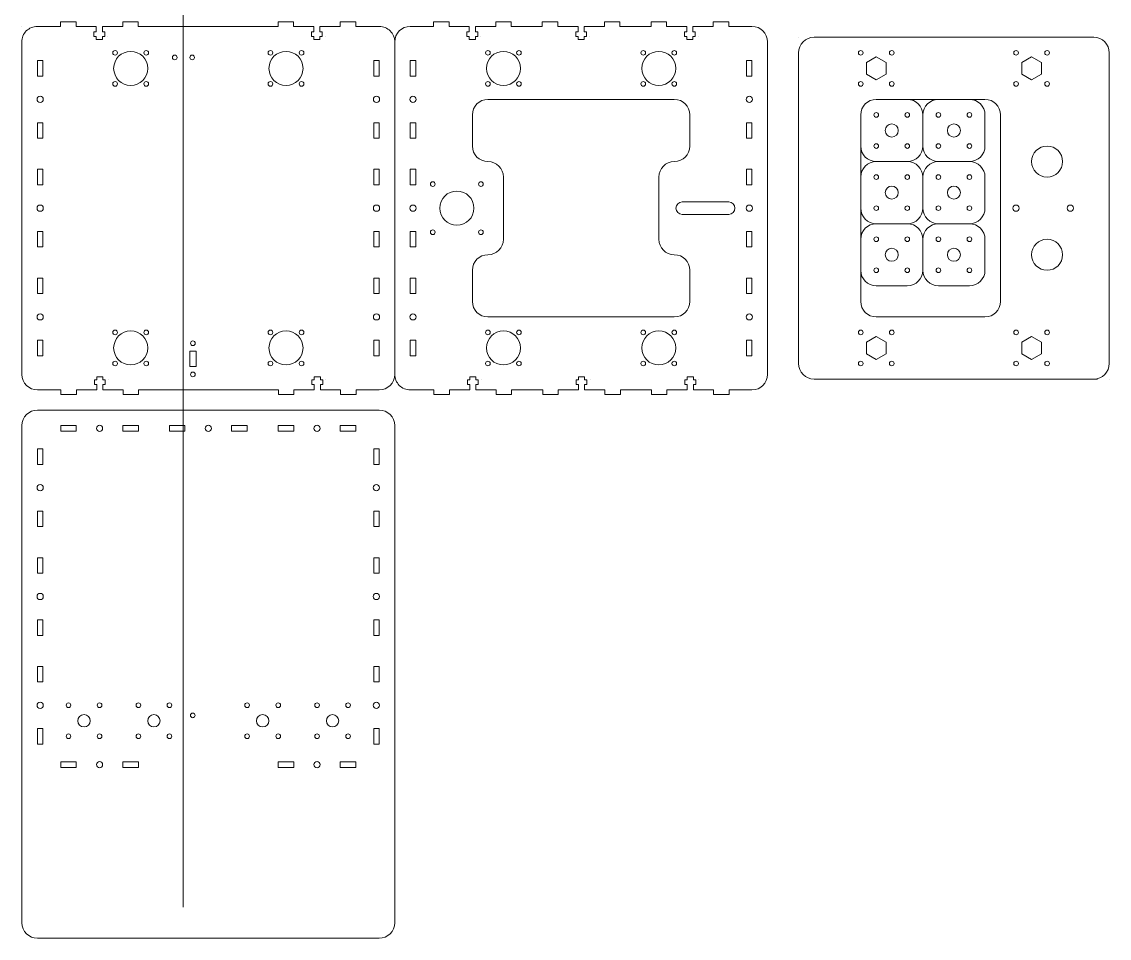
# Model space of a CAD drawing. Header units: millimetres. Extents: x 0 to 940, y -720 to 470.
# Drawn here: x 240 to 940, y -720 to -130 of the extents above; entities that cross this region are included whole.
import ezdxf

# ---------------------------------------------------------------- set-up
doc = ezdxf.new("R2010")
doc.units = ezdxf.units.MM
doc.layers.get('0').update_dxf_attribs({"linetype": 'CONTINUOUS', "lineweight": 0, "true_color": 0x000000})
doc.layers.add('Drawings', color=4, linetype='CONTINUOUS', lineweight=0, true_color=0x00ffff)

# ---------------------------------------------------------------- blocks, each defined once
blk = doc.blocks.new('tgrips')
for p, q in [((0, 0), (10, 0)), ((10, 0), (10, 3)), ((20, 3), (20, 0)), ((20, 0), (33, 0)), ((33, 0), (33, -3.5)), ((37, 0), (50, 0)), ((37, -3.5), (37, 0)), ((50, 0), (50, 3)), ((60, 3), (60, 0)), ((60, 0), (70, 0)), ((70, 0), (70, 0)), ((31.5, -3.5), (31.5, -6.5)), ((33, -3.5), (31.5, -3.5)), ((31.5, -6.5), (33, -6.5)), ((33, -6.5), (33, -8.5)), ((38.5, -3.5), (37, -3.5)), ((37, -8.5), (37, -6.5)), ((37, -6.5), (38.5, -6.5)), ((38.5, -3.5), (38.5, -6.5)), ((40.5, -6.5), (40.5, -6.5)), ((33, -8.5), (37, -8.5))]:
    blk.add_line(p, q)
blk = doc.blocks.new('slot')
for p, q in [((15, 3.5), (5, 3.5)), ((5, 3.5), (5, 0)), ((5, 0), (15, 0)), ((15, 0), (15, 3.5)), ((55, 3.5), (45, 3.49)), ((45, 3.49), (45, 0)), ((55, 0), (55, 3.5)), ((45, 0), (55, 0))]:
    blk.add_line(p, q)
blk.add_circle((30, 1.75), 2)
blk = doc.blocks.new('steppernema17')
for centre, radius in [((-15.495, 15.495), 1.5), ((15.495, 15.495), 1.5), ((0, 0), 11), ((-15.495, -15.495), 1.5), ((15.495, -15.495), 1.5)]:
    blk.add_circle(centre, radius)
blk = doc.blocks.new('nutcover')
for centre, radius in [((-10, 10), 1.5), ((10, 10), 1.5), ((0, 0), 4.2), ((-10, -10), 1.5), ((10, -10), 1.5)]:
    blk.add_circle(centre, radius)
for centre, start, end in [((-10, 10), 90, 180), ((10, 10), 0, 90), ((-10, -10), 180, 270), ((10, -10), 270, 0)]:
    blk.add_arc(centre, 10, start, end)
blk = doc.blocks.new('bearing hole and guides')
for centre, radius in [((-10, 10), 1.5), ((0, 0), 10.95), ((10, 10), 1.5), ((-10, -10), 1.5), ((10, -10), 1.5)]:
    blk.add_circle(centre, radius)
blk = doc.blocks.new('nut cut outs')
for p, q in [((0, 7.36), (-6.38, 3.68)), ((0, 7.36), (6.37, 3.68)), ((-6.38, 3.68), (-6.38, -3.68)), ((6.37, 3.68), (6.37, -3.68)), ((-6.38, -3.68), (0, -7.36)), ((6.37, -3.68), (0, -7.36))]:
    blk.add_line(p, q)
for centre in [(-10, 10), (10, 10), (-10, -10), (10, -10)]:
    blk.add_circle(centre, 1.5)
blk = doc.blocks.new('m8 holes')
for centre, radius in [((-10, 10), 1.5), ((10, 10), 1.5), ((0, 0), 4), ((-10, -10), 1.5), ((10, -10), 1.5)]:
    blk.add_circle(centre, radius)

msp = doc.modelspace()

# ---------------------------------------------------------------- linework, layer by layer
for p, q in [((239.91, -133), (239.91, -133)), ((239.91, -133), (239.91, -133)), ((252.91, -133), (249.91, -133)), ((254.91, -133), (252.91, -133)), ((264.91, -130), (274.91, -130)), ((304.91, -130), (314.91, -130)), ((324.91, -133), (394.91, -133)), ((404.91, -130), (414.91, -130)), ((444.91, -130), (454.91, -130)), ((464.91, -133), (467.16, -133)), ((467.16, -133), (470.09, -133)), ((493.03, -133), (490.03, -133)), ((495.03, -133), (493.03, -133)), ((505.03, -130), (515.03, -130)), ((545.03, -130), (555.03, -130)), ((575.03, -130), (585.03, -130)), ((615.03, -130), (625.03, -130)), ((645.03, -130), (655.03, -130)), ((685.03, -130), (695.03, -130)), ((705.03, -133), (707.28, -133)), ((707.28, -133), (710.03, -133)), ((740.03, -140), (740.03, -140)), ((930.03, -140), (750.03, -140)), ((240.03, -357.01), (239.91, -143.01)), ((480.03, -143), (480.03, -142)), ((480.09, -143.01), (480.04, -357.01)), ((720.03, -143), (720.03, -357)), ((740.03, -350), (740.03, -150)), ((940.03, -150), (940.03, -150)), ((940.03, -150), (940.03, -350)), ((660.03, -180), (540.03, -180)), ((860.03, -180), (790.03, -180)), ((530.03, -190), (530.03, -210)), ((670.03, -190), (670.03, -210)), ((780.03, -190), (780.03, -230)), ((780.03, -190), (780.03, -300)), ((780.03, -190), (780.03, -220)), ((820.03, -190), (820.03, -210)), ((860.03, -190), (860.03, -210)), ((870.03, -190), (870.03, -310)), ((540.03, -220), (540.03, -220)), ((660.03, -220), (660.03, -220)), ((790.03, -220), (810.03, -220)), ((830.03, -220), (850.03, -220)), ((550.03, -230), (550.03, -270)), ((650.03, -230), (650.03, -270)), ((780.03, -230), (780.03, -280)), ((820.03, -230), (820.03, -250)), ((860.03, -230), (860.03, -250)), ((665.03, -246), (695.03, -246)), ((665.03, -254), (695.03, -254)), ((780.03, -260), (780.03, -300)), ((810.03, -260), (790.03, -260)), ((830.03, -260), (850.03, -260)), ((780.03, -270), (780.03, -310)), ((820.03, -270), (820.03, -290)), ((860.03, -270), (860.03, -290)), ((530.03, -290), (530.03, -310)), ((670.03, -290), (670.03, -310)), ((780.03, -300), (780.03, -300)), ((810.03, -300), (790.03, -300)), ((850.03, -300), (830.03, -300)), ((780.03, -310), (780.03, -310)), ((540.03, -320), (660.03, -320)), ((860.03, -320), (790.03, -320)), ((348.09, -342), (352.09, -342)), ((348.09, -352), (348.09, -342)), ((352.09, -342), (352.09, -352)), ((352.09, -352), (348.09, -352)), ((480.04, -357.01), (480.04, -357)), ((750.03, -360), (932.38, -360)), ((940.03, -360), (940.03, -360)), ((255.16, -367), (250.03, -367)), ((265.16, -370), (275.16, -370)), ((305.16, -370), (315.16, -370)), ((325.16, -367), (395.16, -367)), ((405.16, -370), (415.16, -370)), ((445.16, -370), (455.16, -370)), ((455.16, -370), (455.16, -370)), ((465.16, -367), (467.16, -367)), ((470.04, -367), (467.16, -367)), ((493.03, -367), (490.04, -367)), ((495.28, -367), (493.03, -367)), ((515.28, -370), (505.28, -370)), ((555.28, -370), (545.28, -370)), ((585.28, -370), (575.28, -370)), ((625.28, -370), (615.28, -370)), ((655.28, -370), (645.28, -370)), ((695.28, -370), (685.28, -370)), ((705.28, -367), (707.28, -367)), ((707.28, -367), (710.03, -367)), ((470, -380), (250, -380)), ((240, -390), (240, -610)), ((480, -610), (480, -390)), ((480, -390), (480, -610)), ((240, -610), (240, -710)), ((480, -610), (480, -710)), ((250, -720), (470, -720))]:
    msp.add_line(p, q)
for centre, radius in [((338.38, -153), 1.5), ((349.62, -153), 1.5), ((900.03, -220), 10), ((880.03, -250), 2), ((915.03, -250), 2), ((900.03, -280), 10), ((350.09, -337), 1.5), ((350.09, -357), 1.5), ((350, -576.5), 1.5)]:
    msp.add_circle(centre, radius)
for centre, radius, start, end in [((249.91, -143), 10, 90, 180.03061), ((470.09, -143), 10, 359.98489, 90), ((490.03, -143), 10, 90, 180), ((710.03, -143), 10, 0, 90), ((750.03, -150), 10, 90, 180), ((930.03, -150), 10, 0, 90), ((540.03, -190), 10, 90, 180), ((660.03, -190), 10, 0, 90), ((790.03, -190), 10, 90, 180), ((860.03, -190), 10, 0, 90), ((540.03, -210), 10, 180, 270), ((660.03, -210), 10, 270, 0), ((540.03, -230), 10, 0, 90), ((660.03, -230), 10, 90, 180), ((665.03, -250), 4, 90, 270), ((695.03, -250), 4, 270, 90), ((540.03, -270), 10, 270, 0), ((660.03, -270), 10, 180, 270), ((540.03, -290), 10, 90, 180), ((660.03, -290), 10, 0, 90), ((540.03, -310), 10, 180, 270), ((660.03, -310), 10, 270, 0), ((790.03, -310), 10, 180, 270), ((860.03, -310), 10, 270, 0), ((750.03, -350), 10, 180, 270), ((930.03, -350), 10, 270, 0), ((250.03, -357), 10, 180.03061, 270), ((470.04, -357), 10, 270, 359.98489), ((490.04, -357), 10, 179.98489, 270), ((710.03, -357), 10, 270, 0), ((250, -390), 10, 90, 180), ((470, -390), 10, 0, 90), ((250, -710), 10, 180, 270), ((470, -710), 10, 270, 0)]:
    msp.add_arc(centre, radius, start, end)
at = {"layer": 'Drawings'}
msp.add_line((343.77, 70), (343.77, -700), dxfattribs=at)

# ---------------------------------------------------------------- block references
for name, p in [('tgrips', (254.91, -133)), ('tgrips', (394.91, -133)), ('tgrips', (495.03, -133)), ('tgrips', (565.03, -133)), ('tgrips', (635.03, -133)), ('bearing hole and guides', (310.03, -160)), ('bearing hole and guides', (410.03, -160)), ('bearing hole and guides', (550.03, -160)), ('bearing hole and guides', (650.03, -160)), ('nut cut outs', (790.03, -160)), ('nut cut outs', (890.03, -160)), ('nutcover', (800.03, -200)), ('nutcover', (840.03, -200)), ('nutcover', (800.03, -240)), ('nutcover', (840.03, -240)), ('steppernema17', (520.03, -250)), ('nutcover', (800.03, -280)), ('nutcover', (840.03, -280)), ('bearing hole and guides', (310.03, -340)), ('bearing hole and guides', (410.03, -340)), ('bearing hole and guides', (550.03, -340)), ('bearing hole and guides', (650.03, -340)), ('nut cut outs', (790.03, -340)), ('nut cut outs', (890.03, -340)), ('m8 holes', (280, -580)), ('m8 holes', (325, -580)), ('m8 holes', (395, -580)), ('m8 holes', (440, -580)), ('slot', (260, -610)), ('slot', (400, -610))]:
    msp.add_blockref(name, p)
for p, rotation in [((250.03, -150), 270), ((470.03, -210), 90), ((490.03, -150), 270), ((710.03, -210), 90), ((250.03, -220), 270), ((470.03, -280), 90), ((490.03, -220), 270), ((710.03, -280), 90), ((250.03, -290), 270), ((470.03, -350), 90), ((490.03, -290), 270), ((710.03, -350), 90), ((320, -390), 180), ((390, -390), 180), ((460, -390), 180), ((250, -400), 270), ((470, -460), 90), ((250, -470), 270), ((470, -530), 90), ((250, -540), 270), ((470, -600), 90)]:
    msp.add_blockref('slot', p, dxfattribs=dict(rotation=rotation))
at = {"yscale": -1}
for p in [(255.16, -367), (395.16, -367), (495.28, -367), (565.28, -367), (635.28, -367)]:
    msp.add_blockref('tgrips', p, dxfattribs=at)

doc.saveas('drawing.dxf')
